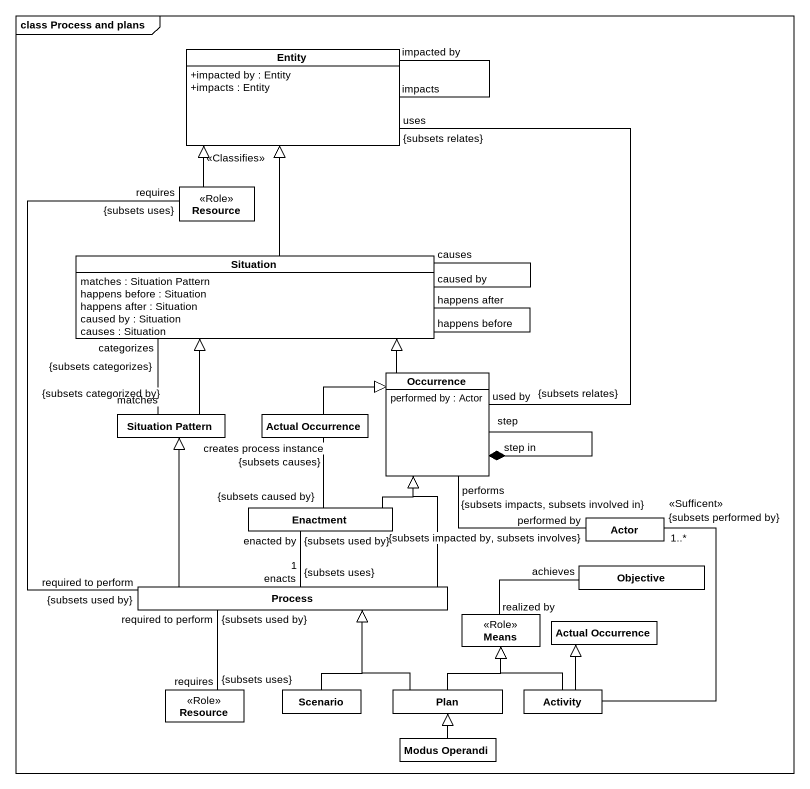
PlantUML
@startuml
mainframe class Process and plans
hide circle
hide empty members
skinparam classAttributeIconSize 0
class "Entity" as Entity_ {
  +impacted by : Entity
  +impacts : Entity
}
class Resource <<Role>>
class Situation {
  matches : Situation Pattern
  happens before : Situation
  happens after : Situation
  caused by : Situation
  causes : Situation
}
class Occurrence {
  performed by : Actor
}
class "Situation Pattern" as Situation_Pattern
class "Actual Occurrence" as Actual_Occurrence
class Enactment
class "Actor" as Actor_
class Objective
class "Process" as Process_
class Means <<Role>>
class "Actual Occurrence" as Actual_Occurrence_2
class "Resource" as Resource_2 <<Role>>
class Scenario
class Plan
class Activity
class "Modus Operandi" as Modus_Operandi
Entity_ "impacted by" -- "impacts" Entity_
Resource -up-|> Entity_ : <<Classifies>>
Situation -up-|> Entity_
Situation "happens before" -- "happens after" Situation
Situation "causes" -- "caused by" Situation
Occurrence "used by\n{subsets relates}" -up- "uses\n{subsets relates}" Entity_
Occurrence -up-|> Situation
Occurrence "step in" *-- "step" Occurrence
Situation_Pattern "matches\n{subsets categorized by}" -up- "categorizes\n{subsets categorizes}" Situation
Situation_Pattern -up-|> Situation
Actual_Occurrence -right-|> Occurrence
Enactment -up-|> Occurrence
Enactment "{subsets caused by}" -up- "{subsets causes}\ncreates process instance" Actual_Occurrence
Enactment "enacted by\n{subsets used by}" -- "enacts\n{subsets uses}\n1" Process_
Actor_ "performed by\n{subsets impacted by, subsets involves}" -left- "performs\n{subsets impacts, subsets involved in}" Occurrence
Process_ "required to perform\n{subsets used by}" -up- "requires\n{subsets uses}" Resource
Process_ -up-|> Occurrence
Process_ -up-|> Situation_Pattern
Process_ "required to perform\n{subsets used by}" -- "requires\n{subsets uses}" Resource_2
Means "realized by" -right- "achieves" Objective
Scenario -up-|> Process_
Plan -up-|> Process_
Plan -up-|> Means
Activity -up- "1..*\n{subsets performed by}\n<<Sufficent>>" Actor_
Activity -up-|> Means
Activity -up-|> Actual_Occurrence_2
Modus_Operandi -up-|> Plan
@enduml
